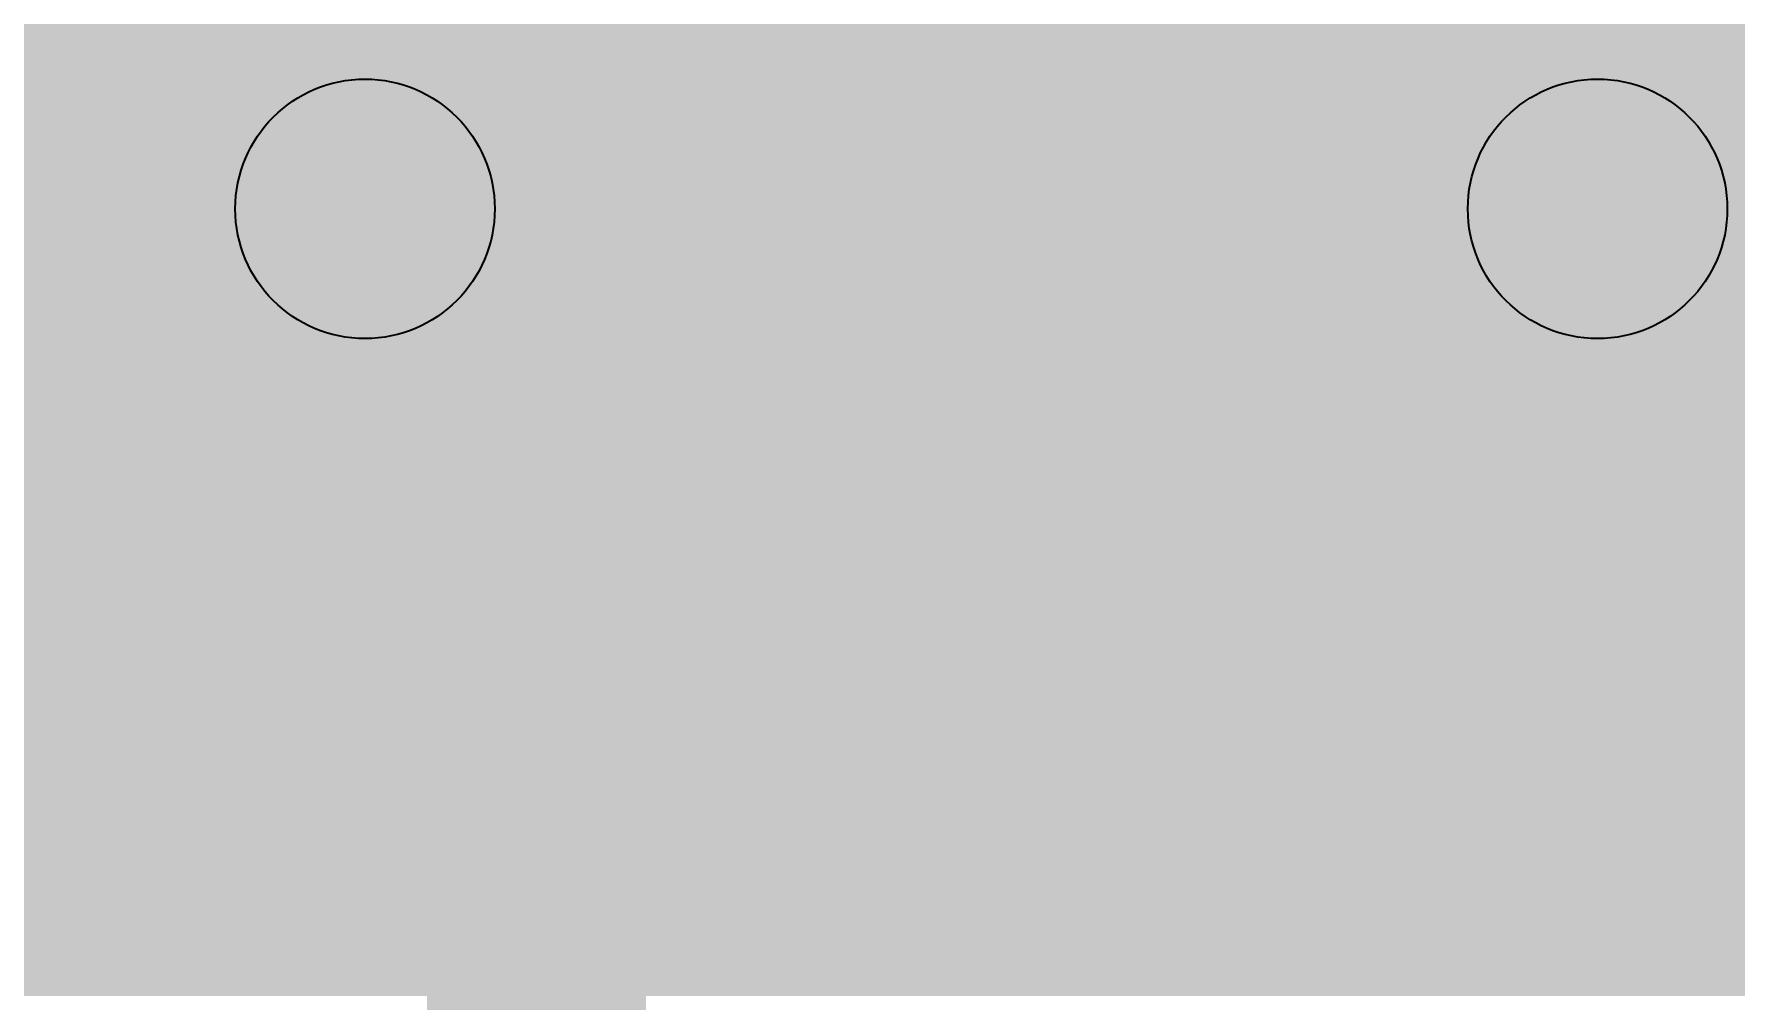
# Model space of a CAD drawing. Extents: x -28 to 199, y -61 to 255.
# Drawn here: x 120.72 to 127.28, y 153.51 to 157.17 of the extents above; entities that cross this region are included whole.
import ezdxf
from ezdxf.enums import TextEntityAlignment as Align

# ---------------------------------------------------------------- set-up
doc = ezdxf.new("R2010")
doc.units = 0
doc.header["$MEASUREMENT"] = 0
for name, color, linetype in [('ASSEMBLY_PART_NUMBERS_BTM', 191, 'CONTINUOUS'), ('ASSEMBLY_PART_NUMBERS_TOP', 102, 'CONTINUOUS'), ('ASSEMBLY_REF_DES_BTM', 191, 'CONTINUOUS'), ('DRILL_DRAWING', 21, 'CONTINUOUS'), ('GENERATED_SILKSCREEN_BTM', 255, 'CONTINUOUS'), ('GENERATED_SILKSCREEN_TOP', 140, 'CONTINUOUS'), ('MOUNTING_HOLES_LAYER_2', 42, 'CONTINUOUS'), ('MOUNTING_HOLES_LAYER_3', 42, 'CONTINUOUS'), ('MOUNTING_HOLES_LAYER_BOT21', 42, 'CONTINUOUS'), ('MOUNTING_HOLES_LAYER_TOP', 42, 'CONTINUOUS'), ('PLANE_DATA_LAYER_TOP', 150, 'CONTINUOUS'), ('PLANE_SHAPES_LAYER_2', 230, 'CONTINUOUS'), ('PLANE_SHAPES_LAYER_3', 81, 'CONTINUOUS'), ('PLANE_SHAPES_LAYER_TOP', 150, 'CONTINUOUS'), ('SILKSCREEN_REF_DES_BTM', 211, 'CONTINUOUS'), ('SILKSCREEN_REF_DES_TOP', 150, 'CONTINUOUS'), ('TRACES_LAYER_BOTTOM', 10, 'CONTINUOUS'), ('TRACES_LAYER_TOP', 150, 'CONTINUOUS')]:
    doc.layers.add(name, color=color, linetype=linetype)
doc.styles.add('VERDANA', font='verdana.TTF')
doc.styles.add('VERIBEST_GERBER_0', font='txt')

msp = doc.modelspace()

# ---------------------------------------------------------------- hatches: boundary and pattern name
at = {"layer": 'MOUNTING_HOLES_LAYER_2'}
h = msp.add_hatch(color=256, dxfattribs=at)
edge = h.paths.add_edge_path()
edge.add_arc((122, 156.5), 0.5, 0, 360)
h = msp.add_hatch(color=256, dxfattribs=at)
edge = h.paths.add_edge_path()
edge.add_arc((126.75, 156.5), 0.5, 0, 360)
at = {"layer": 'MOUNTING_HOLES_LAYER_3'}
h = msp.add_hatch(color=256, dxfattribs=at)
edge = h.paths.add_edge_path()
edge.add_arc((122, 156.5), 0.5, 0, 360)
h = msp.add_hatch(color=256, dxfattribs=at)
edge = h.paths.add_edge_path()
edge.add_arc((126.75, 156.5), 0.5, 0, 360)
at = {"layer": 'MOUNTING_HOLES_LAYER_BOT21'}
h = msp.add_hatch(color=256, dxfattribs=at)
edge = h.paths.add_edge_path()
edge.add_arc((122, 156.5), 0.5, 0, 360)
h = msp.add_hatch(color=256, dxfattribs=at)
edge = h.paths.add_edge_path()
edge.add_arc((126.75, 156.5), 0.5, 0, 360)
at = {"layer": 'MOUNTING_HOLES_LAYER_TOP'}
h = msp.add_hatch(color=256, dxfattribs=at)
edge = h.paths.add_edge_path()
edge.add_arc((122, 156.5), 0.5, 0, 360)
h = msp.add_hatch(color=256, dxfattribs=at)
edge = h.paths.add_edge_path()
edge.add_arc((126.75, 156.5), 0.5, 0, 360)
at = {"layer": 'PLANE_DATA_LAYER_TOP'}
h = msp.add_hatch(color=256, dxfattribs=at)
h.paths.add_polyline_path([(133, 153.853893, -0.1385740107174842), (132.988731, 153.814013, 0.2825710428868531), (132.988731, 153.185987, -0.1385740107174842), (133, 153.146107), (133, 152.850505, -0.198909955685367), (132.977682, 152.796624), (132.047111, 151.866053, 0.1989122151386141), (131.900664, 151.5125), (131.900664, 149.0762, -0.414213562373095), (131.824464, 149), (116.917122, 149, -0.414213562373095), (116.840922, 149.0762), (116.840922, 149.076201, -0.1989099556853327), (116.86324, 149.130082), (120.011716, 152.278558, -0.2121765103081674), (120.069475, 152.300777, 2.5994044520858672), (119.500777, 152.869475, -0.0127260232625864), (119.500876, 152.865598), (119.500876, 152.865597, -0.1989099556854013), (119.478558, 152.811716), (116.06616, 149.399318, -0.1989133663344485), (116.012278, 149.377), (114.8262, 149.377, -0.414213562373095), (114.75, 149.4532), (114.75, 149.885279, -0.1989099556853327), (114.772318, 149.93916), (117.211716, 152.378558, -0.2121765103082757), (117.269475, 152.400777, 2.5994044520858672), (116.700777, 152.969475, -0.012726023262584), (116.700876, 152.965598), (116.700876, 152.965597, -0.1989099556853327), (116.678558, 152.911716), (114.880082, 151.11324, -0.6681819935815162), (114.75, 151.167121), (114.75, 155.5988, -0.414213562373095), (114.8262, 155.675), (115.246078, 155.675, -0.1860894746345807), (115.29723, 155.65528, 0.1771017640591394), (115.679123, 155.500363, -0.3837047465437007), (115.752483, 155.429575, 0.9653635895788941), (117.75, 155.499999), (117.75, 155.5, 0.4499914754165076), (116.6297, 156.492737, -0.678160657795134), (116.561875, 156.617022, 0.1458601094872009), (116.696178, 156.932387, -0.381510988498814), (116.771893, 157), (121.010758, 157, -0.5383921361414895), (121.080801, 156.893793, 1.2260197911428208), (123, 156.5), (123, 156.500003, 0.0155953760003394), (122.998055, 156.562339, -0.0155850900867968), (122.997907, 156.567086), (122.997907, 156.56709, -0.6681819935816116), (123.127989, 156.620971), (125.050682, 154.698278, -0.1989099556853327), (125.073, 154.644397), (125.073, 153.551853, -0.2121757463619228), (125.04787, 153.4953, 0.2121743865971751), (124.85, 153.050001), (124.85, 153.05, 0.9999999999999999), (126.05, 153.05), (126.05, 153.050001, 0.2121743865971751), (125.85213, 153.4953, -0.212175746361959), (125.827, 153.551853), (125.827, 154.685964, -0.1107558287851341), (125.834298, 154.718505, 0.110755040111671), (125.875, 154.899999), (125.875, 154.9, 0.1989121882725186), (125.75052, 155.20052), (124.081122, 156.869918, -0.1989099556853327), (124.058804, 156.923799), (124.058804, 156.9238, -0.414213562373095), (124.135004, 157), (125.760758, 157, -0.5383921361414895), (125.830801, 156.893793, 1.5163124244314565), (127.669199, 156.893793, -0.5383921361414894), (127.739242, 157), (128.1738, 157, -0.414213562373095), (128.25, 156.9238), (128.25, 156.3, 0.414213562373095), (128.7, 155.85), (129.3, 155.85, 0.414213562373095), (129.75, 156.3), (129.75, 156.9238, -0.414213562373095), (129.8262, 157), (130.5238, 157, -0.414213562373095), (130.6, 156.9238), (130.6, 156.7, 0.414213562373095), (131.05, 156.25), (131.75, 156.25, 0.3241649784330002), (132.177594, 156.559774, -0.7244577928817454), (132.322406, 156.559774, 0.3241649784330001), (132.75, 156.25), (132.9238, 156.25, -0.414213562373095), (133, 156.1738)], flags=0)
h.paths.add_polyline_path([(129.20000000000002, 153.2, -0.9999999999999999), (130.4, 153.2, -0.9999999999999999)], flags=0)
h.paths.add_polyline_path([(130.9, 153.5, -0.9999999999999999), (132.1, 153.5, -0.9999999999999999)], flags=0)
at = {"layer": 'PLANE_SHAPES_LAYER_2'}
h = msp.add_hatch(color=256, dxfattribs=at)
h.paths.add_polyline_path([(169.5, 129.25), (149.5, 129.25), (142.25, 122), (142.25, 90.5), (147.5, 90.5), (147.5, 80), (154, 80), (154, 69.25), (131.75, 69.25), (131.75, 73.25), (121.25, 73.25), (121.25, 81), (110.5, 81), (110.5, 125.75), (106.5, 125.75), (106.5, 128.75), (93.5, 128.75), (93.5, 120.25), (91.75, 120.25), (91.75, 121.5), (80, 121.5), (80, 118.25), (73.25, 118.25), (73.25, 124.5), (67.5, 124.5), (67.5, 128), (57.75, 128), (57.75, 120.25), (55.25, 120.25), (55.25, 121.5), (47.5, 121.5), (47.5, 119), (35, 119), (35, 134.75), (32.75, 134.75), (32.75, 159.75), (29.25, 159.75), (29.25, 175.25), (22.5, 175.25), (22.5, 195.25), (17.25, 195.25), (17.25, 198), (22.5, 198), (22.5, 216.5), (40.25, 216.5), (40.25, 235.5), (54.5, 235.5), (54.5, 254), (87.25, 254), (87.25, 236.25), (86.25, 236.25), (86.25, 228.75), (81, 228.75), (81, 218.75), (95.25, 218.75), (95.25, 194.5), (87, 194.5), (87, 172), (131.1, 172), (131.1, 208.75), (115.5, 208.75), (115.5, 213.75), (106.75, 213.75), (106.75, 218.75), (110.25, 222.25), (110.25, 226.25), (142.5, 226.25), (142.5, 221.5), (160.5, 221.5), (160.5, 240.75), (169.5, 240.75)])
h.paths.add_polyline_path([(35.5, 149.5), (41.75, 149.5), (41.75, 152), (39.25, 152), (39.25, 154), (37.75, 154), (37.75, 152), (35.5, 152)], flags=16)
h.paths.add_polyline_path([(37.5, 125.75), (37.5, 128.75), (42.75, 128.75), (42.75, 125.75)], flags=16)
h.paths.add_polyline_path([(52, 127.75), (52, 130.75), (54.25, 130.75), (54.25, 127.75)], flags=16)
h.paths.add_polyline_path([(50.75, 219.5), (50.75, 226.5), (71.75, 226.5), (71.75, 219.5)], flags=16)
h.paths.add_polyline_path([(66.5, 150.75), (66.5, 177.5), (72.25, 177.5), (72.25, 150.75)], flags=16)
h.paths.add_polyline_path([(47.25, 185.25), (73, 185.25), (73, 188.25), (70.25, 188.25), (70.25, 191), (47.25, 191)], flags=16)
h.paths.add_polyline_path([(84.5, 208), (84.5, 212.75), (85, 212.75), (85, 208)], flags=16)
h.paths.add_polyline_path([(61.5, 137.25), (87.75, 137.25), (87.75, 140.5), (84.75, 140.5), (84.75, 143), (61.5, 143)], flags=16)
h.paths.add_polyline_path([(88.75, 127), (88.75, 130), (91, 130), (91, 127)], flags=16)
h.paths.add_polyline_path([(85.5, 130.25), (85.5, 132.5), (91, 132.5), (91, 130.25)], flags=16)
h.paths.add_polyline_path([(108.75, 142.25), (135.75, 142.25), (135.75, 145.75), (132.25, 145.75), (132.25, 149), (108.75, 149)], flags=16)
h.paths.add_polyline_path([(114.25, 126.75), (140.75, 126.75), (140.75, 129.75), (137.25, 129.75), (137.25, 133), (114.25, 133)], flags=16)
h.paths.add_polyline_path([(155.25, 180.25), (166.25, 180.25), (166.25, 186.25), (152.25, 186.25), (152.25, 183), (155.25, 183)], flags=16)
at = {"layer": 'PLANE_SHAPES_LAYER_3'}
h = msp.add_hatch(color=256, dxfattribs=at)
h.paths.add_polyline_path([(169.5, 129.25), (149.5, 129.25), (142.25, 122), (142.25, 90.5), (147.5, 90.5), (147.5, 80), (154, 80), (154, 69.25), (131.75, 69.25), (131.75, 73.25), (121.25, 73.25), (121.25, 81), (110.5, 81), (110.5, 125.75), (106.5, 125.75), (106.5, 128.75), (93.5, 128.75), (93.5, 120.25), (91.75, 120.25), (91.75, 121.5), (80, 121.5), (80, 118.25), (73.25, 118.25), (73.25, 124.5), (67.5, 124.5), (67.5, 127.75), (58.25, 127.75), (58.25, 130.25), (88.75, 130.25), (88.75, 127), (91, 127), (91, 132.5), (55, 132.5), (55, 131.25), (52, 131.25), (52, 127.75), (55, 127.75), (55, 127.25), (57.75, 127.25), (57.75, 120.25), (55.25, 120.25), (55.25, 121.5), (47.5, 121.5), (47.5, 119), (35, 119), (35, 134.75), (32.75, 134.75), (32.75, 159.75), (29.25, 159.75), (29.25, 175.25), (22.5, 175.25), (22.5, 195.25), (17.25, 195.25), (17.25, 198), (22.5, 198), (22.5, 216.5), (40.25, 216.5), (40.25, 235.5), (54.5, 235.5), (54.5, 254), (87.25, 254), (87.25, 236.25), (86.25, 236.25), (86.25, 228.75), (81, 228.75), (81, 218.75), (95.25, 218.75), (95.25, 194.5), (87, 194.5), (87, 172), (131.1, 172), (131.1, 208.75), (115.5, 208.75), (115.5, 213.75), (106.75, 213.75), (106.75, 218.75), (110.25, 222.25), (110.25, 226.25), (142.5, 226.25), (142.5, 221.5), (160.5, 221.5), (160.5, 240.75), (169.5, 240.75)])
h.paths.add_polyline_path([(35.5, 149.5), (41.75, 149.5), (41.75, 152), (39.25, 152), (39.25, 154), (37.75, 154), (37.75, 152), (35.5, 152)], flags=16)
h.paths.add_polyline_path([(37.5, 125.75), (37.5, 128.75), (42.75, 128.75), (42.75, 125.75)], flags=16)
h.paths.add_polyline_path([(50.75, 219.5), (50.75, 226.5), (71.75, 226.5), (71.75, 219.5)], flags=16)
h.paths.add_polyline_path([(66.5, 150.75), (66.5, 177.5), (72.25, 177.5), (72.25, 150.75)], flags=16)
h.paths.add_polyline_path([(47.25, 185.25), (73, 185.25), (73, 188.25), (70.25, 188.25), (70.25, 191), (47.25, 191)], flags=16)
h.paths.add_polyline_path([(84.5, 208), (84.5, 212.75), (85, 212.75), (85, 208)], flags=16)
h.paths.add_polyline_path([(61.5, 137.25), (87.75, 137.25), (87.75, 140.5), (84.75, 140.5), (84.75, 143), (61.5, 143)], flags=16)
h.paths.add_polyline_path([(108.75, 142.25), (135.75, 142.25), (135.75, 145.75), (132.25, 145.75), (132.25, 149), (108.75, 149)], flags=16)
h.paths.add_polyline_path([(114.25, 126.75), (140.75, 126.75), (140.75, 129.75), (137.25, 129.75), (137.25, 133), (114.25, 133)], flags=16)
h.paths.add_polyline_path([(155.25, 180.25), (166.25, 180.25), (166.25, 186.25), (152.25, 186.25), (152.25, 183), (155.25, 183)], flags=16)

# ---------------------------------------------------------------- linework, layer by layer
at = {"layer": 'GENERATED_SILKSCREEN_BTM', "const_width": 0.15}
for points in [[(120.836805, 157.370799), (120.836805, 156.955601), (120.838405, 156.950002), (120.842404, 156.944403), (120.956802, 156.841205), (121.126398, 156.841205), (121.128798, 156.842005), (121.132798, 156.843605, -0.0493889897), (121.132799, 156.843605), (121.136797, 156.846004), (121.139997, 156.848404), (121.207196, 156.932403, -0.5000000011), (121.207204, 156.932403), (121.340002, 156.814805), (121.511199, 156.814805), (121.517598, 156.816405), (121.521692, 156.819134, 1.13378e-05), (121.521678, 156.819112), (121.517603, 156.816396, -0.1119910928), (121.517601, 156.816395), (121.511201, 156.814795, -0.0990195136), (121.511199, 156.814795), (121.34, 156.814795, -0.2360679779), (121.339996, 156.814797), (121.207201, 156.932393), (121.140004, 156.848397, -0.0710678123), (121.140003, 156.848396), (121.136803, 156.845996, -0.0710678126), (121.136802, 156.845995), (121.132804, 156.843596, -0.1119910922), (121.132802, 156.843595), (121.128802, 156.841995), (121.126402, 156.841195, -0.1454891688), (121.126399, 156.841195), (120.9568, 156.841195, -0.2360679779), (120.956796, 156.841197), (120.842397, 156.944396, -0.0710678123), (120.842396, 156.944397), (120.838396, 156.949996, -0.1622776602), (120.838395, 156.949999), (120.836795, 156.955599), (120.836795, 157.370801)], [(121.636805, 156.9508, -0.213376806), (121.636804, 156.950796), (121.620048, 156.93158, 3.29662e-05), (121.619991, 156.93153), (121.636795, 156.950802), (121.636795, 157.370799)], [(121.57528, 156.112395), (121.378405, 156.112395), (121.378405, 156.074799), (121.376805, 156.069199, -0.1622776597), (121.376804, 156.069196), (121.373605, 156.064398, -0.2052577021), (121.373602, 156.064395), (121.368002, 156.061995, -0.1454891687), (121.367999, 156.061995), (121.362401, 156.061195, -0.0954145725), (121.362399, 156.061195), (121.356001, 156.061995, -0.1454891688), (121.355998, 156.061995), (121.350398, 156.064395, -0.1845275529), (121.350396, 156.064398), (121.346397, 156.069196, -0.184527552), (121.346395, 156.069199), (121.345595, 156.074799), (121.345595, 156.112395), (120.875201, 156.112395, -0.0990195137), (120.875199, 156.112395), (120.871199, 156.113195, -0.1845275532), (120.871196, 156.113197), (120.868, 156.114795, -0.2360679775), (120.867996, 156.114797), (120.864796, 156.118797, -0.0710678117), (120.864795, 156.118798), (120.862397, 156.122796, -0.1622776594), (120.862395, 156.122798), (120.860795, 156.127598), (120.860795, 156.127599), (120.859995, 156.132399), (120.859995, 156.132401), (120.860005, 156.132452), (120.860795, 156.136401, -0.1845275526), (120.860797, 156.136404), (120.863995, 156.140402, -0.1119910925), (120.863996, 156.140404), (121.349596, 156.626004, -0.1622776602), (121.349599, 156.626005), (121.354396, 156.629203, -0.1622776613), (121.354398, 156.629205), (121.359198, 156.630805, -0.1925824026), (121.359202, 156.630805), (121.364001, 156.630005, -0.1845275527), (121.364004, 156.630003), (121.3696, 156.626805, -0.0990195136), (121.369602, 156.626805), (121.373602, 156.625205, -0.184527552), (121.373604, 156.625202), (121.376004, 156.622003, -0.1622776602), (121.376005, 156.622), (121.377603, 156.618804, -0.1845275535), (121.377605, 156.618801), (121.378405, 156.614801), (121.378405, 156.144405), (121.54814, 156.144405, 5.5679e-06), (121.548148, 156.144395), (121.3784, 156.144395, -0.4142135624), (121.378395, 156.1444), (121.378395, 156.614799), (121.377595, 156.618799), (121.377595, 156.6188), (121.375997, 156.621996, -0.0710678114), (121.375996, 156.621997), (121.373597, 156.625195), (121.369598, 156.626795, -0.1622776605), (121.369596, 156.626797), (121.364, 156.629995, -0.049388989), (121.363999, 156.629995), (121.359201, 156.630795), (121.354402, 156.629195, -0.049388989), (121.354401, 156.629195), (121.349604, 156.625997, -0.0493889903), (121.349604, 156.625996), (120.864004, 156.140396, -0.1119910928), (120.864002, 156.140395), (120.860805, 156.136398), (120.860005, 156.1324), (120.860805, 156.127603, -0.0493889889), (120.860805, 156.127602), (120.862405, 156.122802), (120.862405, 156.122801), (120.864804, 156.118803), (120.868004, 156.114803), (120.8712, 156.113205, -0.049388989), (120.871201, 156.113205), (120.875201, 156.112405), (121.3456, 156.112405, -0.4142135624), (121.345605, 156.1124), (121.345605, 156.074801), (121.346405, 156.069202), (121.350403, 156.064405), (121.356002, 156.062005), (121.3624, 156.061205), (121.367998, 156.062005), (121.373597, 156.064405), (121.376795, 156.069202), (121.378395, 156.074801), (121.378395, 156.1124, -0.4142135624), (121.3784, 156.112405), (121.575271, 156.112405, 5.8494e-06), (121.57528, 156.112395)]]:
    msp.add_lwpolyline(points, format="xyb", dxfattribs=at)
for points in [[(120.8696, 157.3532), (120.8696, 156.9636), (120.9688, 156.874), (121.1176, 156.874), (121.1888, 156.962), (121.1888, 157.3532), (120.8696, 157.3532)], [(121.2216, 157.3532), (121.2216, 156.9644), (121.3536, 156.8468), (121.504, 156.8468), (121.604, 156.962), (121.604, 157.3532), (121.2216, 157.3532)], [(121.636805, 157.370801), (121.636805, 156.9508)], [(121.3456, 156.5748), (120.916, 156.1444), (121.3456, 156.1444), (121.3456, 156.5748)], [(121.112, 155.7236), (121.1128, 155.7268), (121.1136, 155.7292), (121.1152, 155.7324), (121.2032, 155.8412), (120.8696, 155.8412), (120.8696, 155.3188), (120.868, 155.3132), (120.8648, 155.3084), (120.8592, 155.306), (120.8536, 155.3052), (120.8472, 155.306), (120.8416, 155.3084), (120.8384, 155.3132), (120.8368, 155.3188), (120.8368, 155.8588), (120.8384, 155.8644), (120.8424, 155.8684), (120.8472, 155.8732), (120.8528, 155.8748), (121.2376, 155.8748), (121.2432, 155.874), (121.2472, 155.8716), (121.2496, 155.8684), (121.2512, 155.8628), (121.2528, 155.8588), (121.2536, 155.8556), (121.2528, 155.8516), (121.2504, 155.8484), (121.144, 155.718), (121.144, 155.4596), (121.2456, 155.3348), (121.5032, 155.3348), (121.6032, 155.4596), (121.6032, 155.718), (121.4976, 155.8484), (121.4952, 155.854), (121.4952, 155.8588), (121.4984, 155.8636), (121.5024, 155.8684), (121.508, 155.8716), (121.5136, 155.8724), (121.5168, 155.8724), (121.5192, 155.8716), (121.5232, 155.8676), (121.6336, 155.7324), (121.6352, 155.73), (121.6352, 155.7268), (121.6368, 155.7236), (121.6368, 155.454), (121.6368, 155.4516), (121.636, 155.4508), (121.636, 155.45), (121.6352, 155.4484), (121.6352, 155.4468), (121.6336, 155.4436), (121.5232, 155.3084), (121.5208, 155.306), (121.5192, 155.3052), (121.5144, 155.3036), (121.5112, 155.3028), (121.2376, 155.3028), (121.2344, 155.3036), (121.2296, 155.3052), (121.228, 155.3052), (121.2272, 155.306), (121.2256, 155.3076), (121.224, 155.3084), (121.1152, 155.4436), (121.1136, 155.4476), (121.1128, 155.45), (121.112, 155.454), (121.112, 155.7236)], [(122.5608, 155.2756), (122.5592, 155.2732), (122.5552, 155.2724), (122.5512, 155.27), (122.5472, 155.27), (122.3824, 155.27), (122.3784, 155.27), (122.376, 155.2724), (122.3736, 155.2724), (122.3728, 155.2732), (122.372, 155.274), (122.3696, 155.2756), (122.26, 155.4116), (122.2584, 155.4156), (122.2576, 155.418), (122.2568, 155.422), (122.2568, 155.8252), (122.2584, 155.8324), (122.2624, 155.8364), (122.2672, 155.8412), (122.2728, 155.8428), (123.0408, 155.8428), (123.0472, 155.8412), (123.0512, 155.8372), (123.0536, 155.8324), (123.0544, 155.8268), (123.0536, 155.8204), (123.0512, 155.8148), (123.0472, 155.8108), (123.0408, 155.8092), (122.6728, 155.8092), (122.6728, 155.4332), (123.0456, 155.302), (123.0512, 155.2988), (123.0544, 155.2932), (123.0552, 155.2868), (123.0536, 155.282), (123.0512, 155.2772), (123.0464, 155.2732), (123.0416, 155.2708), (123.0352, 155.2724), (122.6624, 155.4036), (122.5608, 155.2756)], [(122.2896, 155.8092), (122.2896, 155.426), (122.3904, 155.302), (122.5392, 155.302), (122.6408, 155.426), (122.6408, 155.8092), (122.2896, 155.8092)], [(127.4196, 155.2756), (127.31, 155.4116), (127.3084, 155.4156), (127.3076, 155.418), (127.3068, 155.422), (127.3068, 155.8252), (127.3084, 155.8324), (127.3124, 155.8364), (127.3172, 155.8412), (127.3228, 155.8428), (128.0908, 155.8428)], [(127.3396, 155.8092), (127.3396, 155.426), (127.4404, 155.302), (127.5892, 155.302), (127.6908, 155.426), (127.6908, 155.8092), (127.3396, 155.8092)], [(124.1608, 155.1752), (124.1592, 155.1728), (124.1552, 155.172), (124.1512, 155.1696), (124.1472, 155.1696), (123.9824, 155.1696), (123.9784, 155.1696), (123.976, 155.172), (123.9736, 155.172), (123.9728, 155.1728), (123.972, 155.1736), (123.9696, 155.1752), (123.86, 155.3112), (123.8584, 155.3152), (123.8576, 155.3176), (123.8568, 155.3216), (123.8568, 155.7248), (123.8584, 155.732), (123.8624, 155.736), (123.8672, 155.7408), (123.8728, 155.7424), (124.6408, 155.7424), (124.6472, 155.7408), (124.6512, 155.7368), (124.6536, 155.732), (124.6544, 155.7264), (124.6536, 155.72), (124.6512, 155.7144), (124.6472, 155.7104), (124.6408, 155.7088), (124.2728, 155.7088), (124.2728, 155.3328), (124.6456, 155.2016), (124.6512, 155.1984), (124.6544, 155.1928), (124.6552, 155.1864), (124.6536, 155.1816), (124.6512, 155.1768), (124.6464, 155.1728), (124.6416, 155.1704), (124.6352, 155.172), (124.2624, 155.3032), (124.1608, 155.1752)], [(123.8896, 155.7088), (123.8896, 155.3256), (123.9904, 155.2016), (124.1392, 155.2016), (124.2408, 155.3256), (124.2408, 155.7088), (123.8896, 155.7088)], [(122.532, 154.9356), (122.5328, 154.9388), (122.5336, 154.9412), (122.5352, 154.9444), (122.6232, 155.0532), (122.2896, 155.0532), (122.2896, 154.5308), (122.288, 154.5252), (122.2848, 154.5204), (122.2792, 154.518), (122.2736, 154.5172), (122.2672, 154.518), (122.2616, 154.5204), (122.2584, 154.5252), (122.2568, 154.5308), (122.2568, 155.0708), (122.2584, 155.0764), (122.2624, 155.0804), (122.2672, 155.0852), (122.2728, 155.0868), (122.6576, 155.0868), (122.6632, 155.086), (122.6672, 155.0836), (122.6696, 155.0804), (122.6712, 155.0748), (122.6728, 155.0708), (122.6736, 155.0676), (122.6728, 155.0636), (122.6704, 155.0604), (122.564, 154.93), (122.564, 154.6716), (122.6656, 154.5468), (122.9232, 154.5468), (123.0232, 154.6716), (123.0232, 154.93), (122.9176, 155.0604), (122.9152, 155.066), (122.9152, 155.0708), (122.9184, 155.0756), (122.9224, 155.0804), (122.928, 155.0836), (122.9336, 155.0844), (122.9368, 155.0844), (122.9392, 155.0836), (122.9432, 155.0796), (123.0536, 154.9444), (123.0552, 154.942), (123.0552, 154.9388), (123.0568, 154.9356), (123.0568, 154.666), (123.0568, 154.6636), (123.056, 154.6628), (123.056, 154.662), (123.0552, 154.6604), (123.0552, 154.6588), (123.0536, 154.6556), (122.9432, 154.5204), (122.9408, 154.518), (122.9392, 154.5172), (122.9344, 154.5156), (122.9312, 154.5148), (122.6576, 154.5148), (122.6544, 154.5156), (122.6496, 154.5172), (122.648, 154.5172), (122.6472, 154.518), (122.6456, 154.5196), (122.644, 154.5204), (122.5352, 154.6556), (122.5336, 154.6596), (122.5328, 154.662), (122.532, 154.666), (122.532, 154.9356)], [(124.132, 154.8352), (124.1328, 154.8384), (124.1336, 154.8408), (124.1352, 154.844), (124.2232, 154.9528), (123.8896, 154.9528), (123.8896, 154.4304), (123.888, 154.4248), (123.8848, 154.42), (123.8792, 154.4176), (123.8736, 154.4168), (123.8672, 154.4176), (123.8616, 154.42), (123.8584, 154.4248), (123.8568, 154.4304), (123.8568, 154.9704), (123.8584, 154.976), (123.8624, 154.98), (123.8672, 154.9848), (123.8728, 154.9864), (124.2576, 154.9864), (124.2632, 154.9856), (124.2672, 154.9832), (124.2696, 154.98), (124.2712, 154.9744), (124.2728, 154.9704), (124.2736, 154.9672), (124.2728, 154.9632), (124.2704, 154.96), (124.164, 154.8296), (124.164, 154.5712), (124.2656, 154.4464), (124.5232, 154.4464), (124.6232, 154.5712), (124.6232, 154.8296), (124.5176, 154.96), (124.5152, 154.9656), (124.5152, 154.9704), (124.5184, 154.9752), (124.5224, 154.98), (124.528, 154.9832), (124.5336, 154.984), (124.5368, 154.984), (124.5392, 154.9832), (124.5432, 154.9792), (124.6536, 154.844), (124.6552, 154.8416), (124.6552, 154.8384), (124.6568, 154.8352), (124.6568, 154.5656), (124.6568, 154.5632), (124.656, 154.5624), (124.656, 154.5616), (124.6552, 154.56), (124.6552, 154.5584), (124.6536, 154.5552), (124.5432, 154.42), (124.5408, 154.4176), (124.5392, 154.4168), (124.5344, 154.4152), (124.5312, 154.4144), (124.2576, 154.4144), (124.2544, 154.4152), (124.2496, 154.4168), (124.248, 154.4168), (124.2472, 154.4176), (124.2456, 154.4192), (124.244, 154.42), (124.1352, 154.5552), (124.1336, 154.5592), (124.1328, 154.5616), (124.132, 154.5656), (124.132, 154.8352)], [(127.5524, 154.9588), (127.3732, 154.8308), (128.074, 154.8308)], [(128.074, 154.7996), (127.3228, 154.7996), (127.3172, 154.8004), (127.3132, 154.8028), (127.3108, 154.8068), (127.31, 154.8124), (127.3092, 154.8164), (127.3092, 154.8204), (127.3108, 154.8236), (127.314, 154.8268), (127.5332, 154.9828)], [(122.3696, 154.3228), (122.26, 154.1884), (122.2592, 154.1852), (122.2584, 154.1828), (122.2576, 154.182), (122.2568, 154.1788), (122.2568, 153.9092), (122.2576, 153.906), (122.2576, 153.9052), (122.2584, 153.9044), (122.2592, 153.902), (122.26, 153.8988), (122.3696, 153.7644), (122.3736, 153.762), (122.3768, 153.7612), (122.3792, 153.7596), (122.3824, 153.7588), (122.9312, 153.7588), (122.9336, 153.7596), (122.9392, 153.7612), (122.9408, 153.762), (122.944, 153.7644), (123.0536, 153.8988), (123.0544, 153.902), (123.0552, 153.9036), (123.056, 153.9052), (123.0568, 153.9068), (123.0568, 153.9092), (123.0568, 154.1788), (123.056, 154.182), (123.0552, 154.1852), (123.0536, 154.1884), (122.944, 154.3228), (122.9424, 154.3244), (122.9416, 154.326), (122.9392, 154.3276), (122.9336, 154.3292), (122.9312, 154.33), (122.3824, 154.33), (122.3792, 154.3292), (122.3768, 154.3276), (122.3736, 154.326), (122.3696, 154.3228)], [(122.3904, 154.2972), (122.9232, 154.2972), (122.9632, 154.25), (122.332, 153.8628), (122.2896, 153.9156), (122.2896, 154.174), (122.3904, 154.2972)], [(128.074, 154.0716), (127.3228, 154.0716), (127.3172, 154.0724), (127.3132, 154.0748), (127.3108, 154.0788), (127.31, 154.0844), (127.3092, 154.0884), (127.3092, 154.0924), (127.3108, 154.0956), (127.314, 154.0988), (127.5332, 154.2548)], [(122.984, 154.2244), (123.024, 154.174), (123.024, 153.9156), (122.9232, 153.7908), (122.3904, 153.7908), (122.3528, 153.838), (122.984, 154.2244)], [(123.9696, 154.2224), (123.86, 154.088), (123.8592, 154.0848), (123.8584, 154.0824), (123.8576, 154.0816), (123.8568, 154.0784), (123.8568, 153.8088), (123.8576, 153.8056), (123.8576, 153.8048), (123.8584, 153.804), (123.8592, 153.8016), (123.86, 153.7984), (123.9696, 153.664), (123.9736, 153.6616), (123.9768, 153.6608), (123.9792, 153.6592), (123.9824, 153.6584), (124.5312, 153.6584), (124.5336, 153.6592), (124.5392, 153.6608), (124.5408, 153.6616), (124.544, 153.664), (124.6536, 153.7984), (124.6544, 153.8016), (124.6552, 153.8032), (124.656, 153.8048), (124.6568, 153.8064), (124.6568, 153.8088), (124.6568, 154.0784), (124.656, 154.0816), (124.6552, 154.0848), (124.6536, 154.088), (124.544, 154.2224), (124.5424, 154.224), (124.5416, 154.2256), (124.5392, 154.2272), (124.5336, 154.2288), (124.5312, 154.2296), (123.9824, 154.2296), (123.9792, 154.2288), (123.9768, 154.2272), (123.9736, 154.2256), (123.9696, 154.2224)], [(123.9904, 154.1968), (124.5232, 154.1968), (124.5632, 154.1496), (123.932, 153.7624), (123.8896, 153.8152), (123.8896, 154.0736), (123.9904, 154.1968)], [(127.5524, 154.2308), (127.3732, 154.1028), (128.074, 154.1028)], [(124.584, 154.124), (124.624, 154.0736), (124.624, 153.8152), (124.5232, 153.6904), (123.9904, 153.6904), (123.9528, 153.7376), (124.584, 154.124)], [(127.4196, 153.6236), (127.31, 153.4884), (127.3092, 153.486), (127.3084, 153.4836), (127.3076, 153.4828), (127.3068, 153.4796), (127.3068, 153.21), (127.3076, 153.206), (127.3084, 153.2044), (127.3092, 153.202), (127.31, 153.1996), (127.4196, 153.0644)], [(127.4404, 153.0908), (127.3396, 153.2156), (127.3396, 153.474), (127.446, 153.6044)], [(122.7656, 153.5188), (122.336, 153.0884), (122.7656, 153.0884), (122.7656, 153.5188)], [(122.284, 153.0844), (122.7696, 153.57), (122.7744, 153.5732), (122.7792, 153.5748), (122.784, 153.574), (122.7896, 153.5708), (122.7936, 153.5692), (122.796, 153.566), (122.7976, 153.5628), (122.7984, 153.5588), (122.7984, 153.0884)]]:
    msp.add_lwpolyline(points, dxfattribs=at)
at = {"layer": 'GENERATED_SILKSCREEN_TOP', "const_width": 0.15}
for points in [[(125.0932, 157.5764), (125.0932, 157.1716), (125.0932, 157.1684), (125.094, 157.1668), (125.0948, 157.1644), (125.0964, 157.1612), (125.206, 157.026), (125.2092, 157.0236), (125.2108, 157.0228), (125.2148, 157.0212), (125.2188, 157.0204), (125.7676, 157.0204), (125.7716, 157.0212), (125.774, 157.0228), (125.7764, 157.0228), (125.7772, 157.0236), (125.778, 157.0252), (125.7804, 157.026), (125.89, 157.1612)], [(125.8604, 157.5588), (125.8604, 157.1772), (125.7596, 157.0524), (125.2268, 157.0524), (125.126, 157.1772), (125.126, 157.5588), (125.8604, 157.5588)], [(125.89, 157.1612), (125.8916, 157.1652), (125.8924, 157.1676), (125.8932, 157.1716), (125.8932, 157.5764)], [(123.4592, 156.3752), (123.4608, 156.3728), (123.4648, 156.372), (123.4688, 156.3696), (123.4728, 156.3696), (123.6376, 156.3696), (123.6416, 156.3696), (123.644, 156.372), (123.6464, 156.372), (123.6472, 156.3728), (123.648, 156.3736), (123.6504, 156.3752), (123.76, 156.5112), (123.7616, 156.5152), (123.7624, 156.5176), (123.7632, 156.5216), (123.7632, 156.9248), (123.7616, 156.932), (123.7576, 156.936), (123.7536, 156.9408), (123.7472, 156.9424), (122.9792, 156.9424), (122.9728, 156.9408), (122.9688, 156.9368), (122.9664, 156.932), (122.9656, 156.9264), (122.9664, 156.92), (122.9688, 156.9144), (122.9728, 156.9104), (122.9792, 156.9088), (123.3472, 156.9088), (123.3472, 156.5328), (122.9744, 156.4016), (122.9688, 156.3984), (122.9656, 156.3928), (122.9648, 156.3864), (122.9664, 156.3816), (122.9696, 156.3768), (122.9736, 156.3728), (122.9784, 156.3704), (122.9848, 156.372), (123.3576, 156.5032), (123.4592, 156.3752)], [(123.7304, 156.9088), (123.7304, 156.5256), (123.6296, 156.4016), (123.4808, 156.4016), (123.3792, 156.5256), (123.3792, 156.9088), (123.7304, 156.9088)], [(125.89, 156.4044), (125.7804, 156.27), (125.7764, 156.266), (125.77, 156.2652), (125.766, 156.266), (125.762, 156.2676), (125.758, 156.27), (125.7548, 156.274), (125.7524, 156.278), (125.7516, 156.282), (125.7516, 156.286), (125.754, 156.2892), (125.8604, 156.4204), (125.8604, 156.6796), (125.7596, 156.8028), (125.4724, 156.8028), (125.5612, 156.694), (125.562, 156.6908), (125.5628, 156.6892), (125.5628, 156.6884), (125.5636, 156.6884), (125.5644, 156.6844), (125.5644, 156.4148), (125.5636, 156.4116), (125.5628, 156.4108), (125.5628, 156.41), (125.562, 156.4076), (125.5612, 156.4044), (125.4524, 156.27), (125.4508, 156.2692), (125.4492, 156.2676), (125.4484, 156.2668), (125.4468, 156.2668), (125.4412, 156.2652), (125.4388, 156.2644), (125.2188, 156.2644), (125.2148, 156.2652), (125.2116, 156.2668), (125.2084, 156.2676), (125.206, 156.27), (125.0964, 156.4044), (125.0948, 156.4084), (125.094, 156.4092), (125.094, 156.4108), (125.094, 156.4124), (125.0932, 156.4132), (125.0932, 156.4148), (125.0932, 156.6844), (125.094, 156.6876), (125.0948, 156.6908), (125.0964, 156.694), (125.206, 156.8284), (125.2076, 156.83), (125.2084, 156.8316), (125.2108, 156.8332), (125.2164, 156.8348), (125.2188, 156.8356), (125.7676, 156.8356), (125.7716, 156.8348), (125.7748, 156.8332), (125.7772, 156.8316), (125.778, 156.83), (125.7804, 156.8284), (125.89, 156.694), (125.8908, 156.6908), (125.8916, 156.6884), (125.8924, 156.6876), (125.8932, 156.6844), (125.8932, 156.4148), (125.8924, 156.4116), (125.8924, 156.4108), (125.8916, 156.41), (125.8908, 156.4076), (125.89, 156.4044)], [(125.4308, 156.8028), (125.2268, 156.8028), (125.126, 156.6796), (125.126, 156.4212), (125.2268, 156.2964), (125.4308, 156.2964), (125.5324, 156.4212), (125.5324, 156.6796), (125.4308, 156.8028)], [(122.996, 156.0704), (122.9952, 156.0768), (122.9912, 156.08), (122.9856, 156.0824), (122.9792, 156.0832), (122.9736, 156.0824), (122.968, 156.08), (122.964, 156.0768), (122.9632, 156.0704), (122.9632, 155.7584), (122.964, 155.7528), (122.968, 155.748), (122.9736, 155.7456), (122.9792, 155.7448), (122.9856, 155.7456), (122.9912, 155.748), (122.9952, 155.7528), (122.996, 155.7584), (122.996, 155.8992), (123.7472, 155.8992), (123.7528, 155.9), (123.7568, 155.9024), (123.7592, 155.9064), (123.76, 155.912), (123.7608, 155.916), (123.7608, 155.92), (123.7592, 155.9232), (123.756, 155.9264), (123.5368, 156.0824), (123.5312, 156.0848), (123.5264, 156.0848), (123.5208, 156.0824), (123.5168, 156.0784), (123.5136, 156.0736), (123.512, 156.068), (123.5136, 156.0624), (123.5176, 156.0584), (123.6968, 155.9304), (122.996, 155.9304), (122.996, 156.0704)], [(125.1172, 155.9692), (125.1116, 155.9708), (125.106, 155.97), (125.1012, 155.966), (125.098, 155.962), (125.0964, 155.9564), (125.0956, 155.9508), (125.098, 155.946), (125.102, 155.942), (125.8692, 155.5108), (125.8732, 155.5092), (125.8764, 155.5092), (125.8796, 155.5092), (125.8828, 155.5108), (125.8876, 155.5132), (125.8908, 155.5164), (125.8924, 155.5204), (125.8932, 155.5244), (125.8932, 156.0644), (125.8916, 156.07), (125.8876, 156.074), (125.8828, 156.0772), (125.8764, 156.078), (125.8708, 156.0772), (125.8652, 156.074), (125.8612, 156.07), (125.8604, 156.0644), (125.8604, 155.5516), (125.1172, 155.9692)], [(123.76, 155.0264), (123.6504, 154.892), (123.6464, 154.8896), (123.6432, 154.8888), (123.6408, 154.8872), (123.6376, 154.8864), (123.528, 154.8864), (123.5256, 154.8872), (123.52, 154.8888), (123.516, 154.8896), (123.5144, 154.892), (123.0816, 155.4248), (122.996, 155.4248), (122.996, 154.9024), (122.9944, 154.8968), (122.9912, 154.892), (122.9856, 154.8896), (122.9792, 154.8888), (122.9736, 154.8896), (122.968, 154.892), (122.9648, 154.8968), (122.9632, 154.9024), (122.9632, 155.4416), (122.9648, 155.448), (122.9688, 155.452), (122.9736, 155.456), (122.9792, 155.4576), (123.0888, 155.4576), (123.0912, 155.4568), (123.0968, 155.4552), (123.0992, 155.4536), (123.1008, 155.452), (123.1024, 155.4504), (123.536, 154.9184), (123.6296, 154.9184), (123.7304, 155.0432), (123.7304, 155.3016), (123.624, 155.432), (123.6224, 155.4376), (123.6232, 155.4424), (123.6256, 155.448), (123.6304, 155.4512), (123.636, 155.4544), (123.6416, 155.4552), (123.6464, 155.4544), (123.6504, 155.4504), (123.76, 155.316), (123.7608, 155.3128), (123.7616, 155.3104), (123.7624, 155.3096), (123.7632, 155.3064), (123.7632, 155.0368), (123.7624, 155.0336), (123.7624, 155.0328), (123.7616, 155.032), (123.7608, 155.0296), (123.76, 155.0264)], [(123.6504, 154.6944), (123.76, 154.56), (123.7608, 154.5568), (123.7616, 154.5544), (123.7624, 154.5536), (123.7632, 154.5504), (123.7632, 154.2808), (123.7624, 154.2776), (123.7624, 154.2768), (123.7616, 154.276), (123.7608, 154.2736), (123.76, 154.2704), (123.6504, 154.136), (123.6472, 154.1336), (123.6432, 154.1328), (123.6408, 154.1312), (123.6376, 154.1304), (123.0888, 154.1304), (123.0864, 154.1312), (123.0808, 154.1328), (123.0792, 154.1336), (123.076, 154.136), (122.9664, 154.2704), (122.9656, 154.2736), (122.9648, 154.2752), (122.964, 154.2768), (122.9632, 154.2784), (122.9632, 154.2808), (122.9632, 154.5504), (122.964, 154.5536), (122.9648, 154.5568), (122.9664, 154.56), (123.076, 154.6944), (123.0776, 154.696), (123.0784, 154.6976), (123.0808, 154.6992), (123.0864, 154.7008), (123.0888, 154.7016), (123.6376, 154.7016), (123.6408, 154.7008), (123.6432, 154.6992), (123.6464, 154.6976), (123.6504, 154.6944)], [(123.6296, 154.6688), (123.0968, 154.6688), (123.0568, 154.6216), (123.688, 154.2344), (123.7304, 154.2872), (123.7304, 154.5456), (123.6296, 154.6688)], [(123.036, 154.596), (122.996, 154.5456), (122.996, 154.2872), (123.0968, 154.1624), (123.6296, 154.1624), (123.6672, 154.2096), (123.036, 154.596)]]:
    msp.add_lwpolyline(points, dxfattribs=at)
at = {"layer": 'MOUNTING_HOLES_LAYER_2'}
for centre in [(122, 156.5), (126.75, 156.5)]:
    msp.add_circle(centre, 0.5, dxfattribs=at)
at = {"layer": 'MOUNTING_HOLES_LAYER_3'}
for centre in [(122, 156.5), (126.75, 156.5)]:
    msp.add_circle(centre, 0.5, dxfattribs=at)
at = {"layer": 'MOUNTING_HOLES_LAYER_BOT21'}
for centre in [(122, 156.5), (126.75, 156.5)]:
    msp.add_circle(centre, 0.5, dxfattribs=at)
at = {"layer": 'MOUNTING_HOLES_LAYER_TOP'}
for centre in [(122, 156.5), (126.75, 156.5)]:
    msp.add_circle(centre, 0.5, dxfattribs=at)
at = {"layer": 'PLANE_SHAPES_LAYER_TOP'}
msp.add_solid([(114.75, 149), (133, 149), (114.75, 157), (133, 157)], dxfattribs=at)
at = {"layer": 'TRACES_LAYER_BOTTOM', "const_width": 0.254}
for points in [[(114.5, 151.85), (115.137291, 152.487291), (115.137291, 152.537291), (117.279329, 154.679329), (122.094084, 154.679329), (126.668245, 159.25349), (126.668245, 162.123116), (125.966361, 162.825), (124.8, 162.825)], [(128.2, 162.175), (129.277, 162.175), (129.479963, 161.972037), (129.479963, 160.903692), (122.560302, 153.984031), (118.284031, 153.984031), (117.3, 153)], [(134.55, 161.575), (136.064469, 161.575), (136.557242, 161.082227), (136.557242, 158.855097), (133.150813, 155.448668), (125.040489, 155.448668), (122.491821, 152.9), (120.223, 152.9)], [(122.5, 151.85), (125.528125, 154.878125), (134.432479, 154.878125), (139.150443, 159.596089), (139.150443, 160.745395), (138.970838, 160.925), (137.95, 160.925)], [(125.45, 153.05), (126.763064, 154.363064), (134.174258, 154.363064), (135.25, 153.287322), (135.25, 152.1)]]:
    msp.add_lwpolyline(points, dxfattribs=at)
at = {"layer": 'TRACES_LAYER_TOP'}
for points, const_width in [([(125.45, 154.9), (122.5, 157.85), (122.5, 157.9)], 0.35), ([(125.45, 153.05), (125.45, 154.9)], 0.254)]:
    msp.add_lwpolyline(points, dxfattribs=dict(at, const_width=const_width))

# ---------------------------------------------------------------- texts
at = {"layer": 'ASSEMBLY_PART_NUMBERS_BTM', "style": 'VERIBEST_GERBER_0', "text_generation_flag": 2}
for s, p in [('ERJ-3EKF4701V', (120.21, 162.5)), ('CL21B225KOFNNNE', (122.29, 160.75)), ('ERJ-3EKF1004V', (120.29, 160.5)), ('MMZ1608A182B', (118.96, 160))]:
    msp.add_text(s, height=2.032, rotation=90, dxfattribs=at).set_placement(p, align=Align.TOP_LEFT)
for p in [(131.5, 156.04), (133.5, 156.04)]:
    msp.add_text('TP-1_OSC_OSC', height=2.032, dxfattribs=at).set_placement(p, align=Align.TOP_LEFT)
at = {"layer": 'ASSEMBLY_PART_NUMBERS_TOP', "style": 'VERIBEST_GERBER_0'}
for s, p in [('SPC02SVJN-RC-3POS', (129.04, 176.5)), ('CL21B106KOQNNNE', (125.04, 164.25)), ('ERJ-3GEY0R00V', (122.29, 160)), ('SN74AHCT1G00DBVR', (122.96, 159.75)), ('LTC6993IS6-2#TRMPBF', (129.21, 159.75)), ('ERJ-3GEY0R00V', (125.04, 158.75))]:
    msp.add_text(s, height=2.032, rotation=270, dxfattribs=at).set_placement(p, align=Align.TOP_LEFT)
msp.add_text('SN74AHCT1G00DBVR', height=2.032, dxfattribs=at).set_placement((99.25, 154.21), align=Align.TOP_LEFT)
at = {"layer": 'ASSEMBLY_REF_DES_BTM', "style": 'VERDANA', "text_generation_flag": 2}
msp.add_text('OSC30', height=1.2, dxfattribs=at).set_placement((130.75, 155.45), align=Align.TOP_LEFT)
at = {"layer": 'DRILL_DRAWING', "style": 'VERIBEST_GERBER_0'}
for s, p in [('A', (124, 157.9)), ('A', (120.3, 156.7)), ('T', (122, 156.5)), ('T', (126.75, 156.5)), ('A', (125.45, 153.05)), ('A', (120.1, 152.9))]:
    msp.add_text(s, height=2, dxfattribs=at).set_placement(p, align=Align.MIDDLE_CENTER)
at = {"layer": 'SILKSCREEN_REF_DES_BTM', "style": 'VERIBEST_GERBER_0', "text_generation_flag": 2}
for s, p in [('FB45', (120.84, 158.25)), ('R504', (122.26, 155.95)), ('R501', (123.86, 155.85))]:
    msp.add_text(s, height=0.8, rotation=90, dxfattribs=at).set_placement(p, align=Align.TOP_LEFT)
at = {"layer": 'SILKSCREEN_REF_DES_TOP', "style": 'VERIBEST_GERBER_0'}
for s, p in [('D67', (125.89, 157.7)), ('R120', (123.76, 157.05))]:
    msp.add_text(s, height=0.8, rotation=270, dxfattribs=at).set_placement(p, align=Align.TOP_LEFT)

doc.saveas('drawing.dxf')
